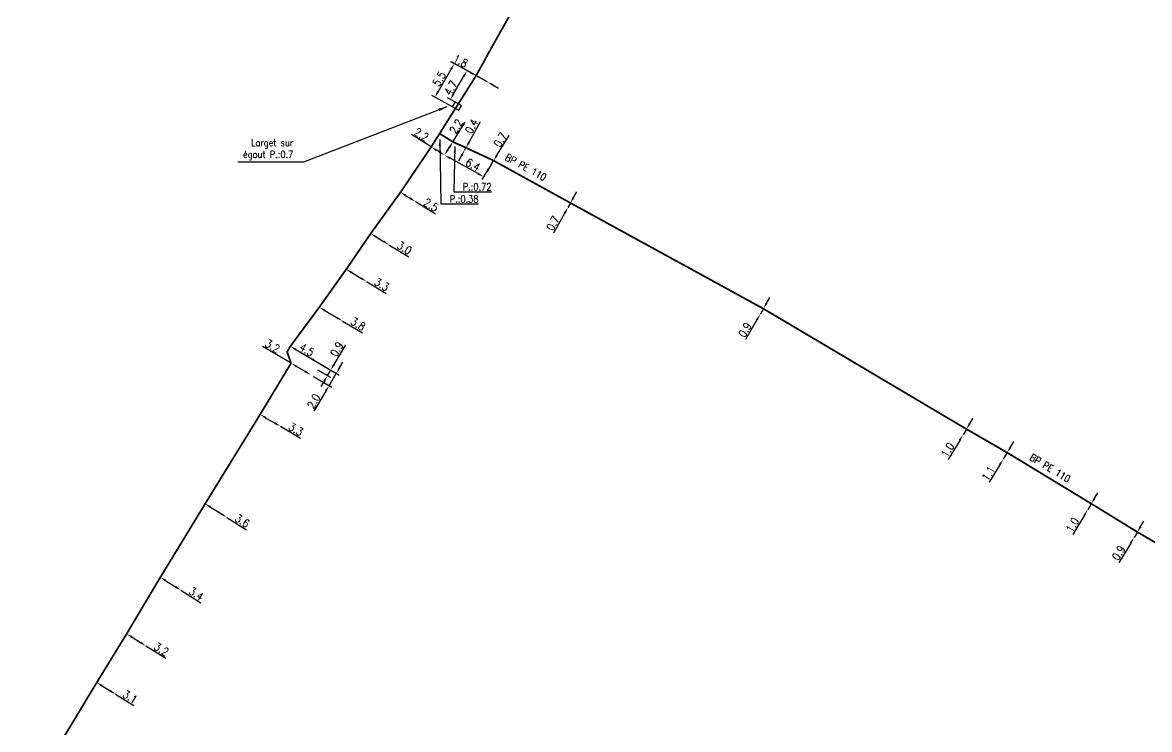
# Model space of a CAD drawing. Header units: millimetres. Extents: x 184998 to 186003, y 126995 to 128002.
# Drawn here: x 185208.5 to 185366.9, y 127292.2 to 127391.6 of the extents above; entities that cross this region are included whole.
import ezdxf

# ---------------------------------------------------------------- set-up
doc = ezdxf.new("R2010")
doc.units = ezdxf.units.MM
doc.header["$PDMODE"] = 34
doc.linetypes.add('L_25_PE', pattern=[2000, 1000, 1000])
doc.layers.get('DEFPOINTS').update_dxf_attribs({"linetype": 'CONTINUOUS'})
for name, color, linetype in [('L_150', 1, 'CONTINUOUS'), ('L_400', 7, 'CONTINUOUS'), ('L_420', 7, 'CONTINUOUS')]:
    doc.layers.add(name, color=color, linetype=linetype)
doc.styles.get("Standard").update_dxf_attribs({"font": 'romans.shx', "width": 0.85})
doc.dimstyles.get("Standard").update_dxf_attribs({"dimtxt": 1.5, "dimasz": 1.2, "dimexe": 0.625, "dimexo": 0.625, "dimgap": 0.25, "dimtad": 1, "dimdec": 1, "dimzin": 0, "dimdsep": 46, "dimtxsty": 'Standard', "dimcen": -0.5, "dimadec": 0, "dimazin": 0, "dimtfac": 1, "dimtdec": 1, "dimtmove": 0, "dimatfit": 3, "dimfxl": 0, "dimtolj": 1, "dimtzin": 0, "dimarcsym": 0})

# ---------------------------------------------------------------- blocks, each defined once
blk = doc.blocks.new('*D300')
at = {"layer": 'DEFPOINTS', "color": 0, "linetype": 'Continuous', "transparency": 16777216}
for p in [(185218.94, 127298.78), (185221.58, 127297.15), (185221.58, 127297.15)]:
    blk.add_point(p, dxfattribs=at)
at = {"layer": 'L_150', "color": 0, "linetype": 'Continuous', "lineweight": -2, "transparency": 16777216}
for p, q in [((185219.71, 127298.3), (185220.81, 127297.62)), ((185221.58, 127297.15), (185224.13, 127295.57))]:
    blk.add_line(p, q, dxfattribs=at)
at = {"layer": 'L_150', "color": 0, "linetype": 'Continuous', "transparency": 16777216}
for points in [[(185219.79, 127298.43), (185219.63, 127298.18), (185218.94, 127298.78)], [(185220.89, 127297.75), (185220.73, 127297.49), (185221.58, 127297.15)]]:
    blk.add_solid(points, dxfattribs=at)
at = {"layer": 'L_150', "color": 0, "linetype": 'Continuous', "transparency": 16777216, "insert": (185223.63, 127296.76), "char_height": 1.125, "attachment_point": 5, "rotation": 328.2679}
blk.add_mtext('\\A1;3.1', dxfattribs=at)
blk = doc.blocks.new('*D301')
at = {"layer": 'DEFPOINTS', "color": 0, "linetype": 'Continuous', "transparency": 16777216}
for p in [(185223.14, 127305.63), (185225.85, 127303.93), (185225.85, 127303.93)]:
    blk.add_point(p, dxfattribs=at)
at = {"layer": 'L_150', "color": 0, "linetype": 'Continuous', "lineweight": -2, "transparency": 16777216}
for p, q in [((185223.9, 127305.15), (185225.09, 127304.41)), ((185225.85, 127303.93), (185228.63, 127302.19))]:
    blk.add_line(p, q, dxfattribs=at)
at = {"layer": 'L_150', "color": 0, "linetype": 'Continuous', "transparency": 16777216}
for points in [[(185223.98, 127305.28), (185223.82, 127305.02), (185223.14, 127305.63)], [(185225.17, 127304.54), (185225.01, 127304.28), (185225.85, 127303.93)]]:
    blk.add_solid(points, dxfattribs=at)
at = {"layer": 'L_150', "color": 0, "linetype": 'Continuous', "transparency": 16777216, "insert": (185228.02, 127303.46), "char_height": 1.125, "attachment_point": 5, "rotation": 327.9788}
blk.add_mtext('\\A1;3.2', dxfattribs=at)
blk = doc.blocks.new('*D302')
at = {"layer": 'DEFPOINTS', "color": 0, "linetype": 'Continuous', "transparency": 16777216}
for p in [(185227.88, 127313.58), (185230.75, 127311.76), (185230.75, 127311.76)]:
    blk.add_point(p, dxfattribs=at)
at = {"layer": 'L_150', "color": 0, "linetype": 'Continuous', "lineweight": -2, "transparency": 16777216}
for p, q in [((185228.64, 127313.1), (185229.99, 127312.24)), ((185230.75, 127311.76), (185233.56, 127309.99))]:
    blk.add_line(p, q, dxfattribs=at)
at = {"layer": 'L_150', "color": 0, "linetype": 'Continuous', "transparency": 16777216}
for points in [[(185228.72, 127313.23), (185228.56, 127312.97), (185227.88, 127313.58)], [(185230.07, 127312.37), (185229.91, 127312.12), (185230.75, 127311.76)]]:
    blk.add_solid(points, dxfattribs=at)
at = {"layer": 'L_150', "color": 0, "linetype": 'Continuous', "transparency": 16777216, "insert": (185232.93, 127311.27), "char_height": 1.125, "attachment_point": 5, "rotation": 327.6831}
blk.add_mtext('\\A1;3.4', dxfattribs=at)
blk = doc.blocks.new('*D303')
at = {"layer": 'DEFPOINTS', "color": 0, "linetype": 'Continuous', "transparency": 16777216}
for p in [(185234.18, 127323.92), (185237.22, 127321.99), (185237.22, 127321.99)]:
    blk.add_point(p, dxfattribs=at)
at = {"layer": 'L_150', "color": 0, "linetype": 'Continuous', "lineweight": -2, "transparency": 16777216}
for p, q in [((185234.94, 127323.44), (185236.46, 127322.48)), ((185237.22, 127321.99), (185239.99, 127320.24))]:
    blk.add_line(p, q, dxfattribs=at)
at = {"layer": 'L_150', "color": 0, "linetype": 'Continuous', "transparency": 16777216}
for points in [[(185235.02, 127323.56), (185234.86, 127323.31), (185234.18, 127323.92)], [(185236.54, 127322.6), (185236.38, 127322.35), (185237.22, 127321.99)]]:
    blk.add_solid(points, dxfattribs=at)
at = {"layer": 'L_150', "color": 0, "linetype": 'Continuous', "transparency": 16777216, "insert": (185239.39, 127321.51), "char_height": 1.125, "attachment_point": 5, "rotation": 327.6861}
blk.add_mtext('\\A1;3.6', dxfattribs=at)
blk = doc.blocks.new('*D304')
at = {"layer": 'DEFPOINTS', "color": 0, "linetype": 'Continuous', "transparency": 16777216}
for p in [(185241.9, 127336.47), (185244.74, 127334.8), (185244.74, 127334.8)]:
    blk.add_point(p, dxfattribs=at)
at = {"layer": 'L_150', "color": 0, "linetype": 'Continuous', "lineweight": -2, "transparency": 16777216}
for p, q in [((185242.67, 127336.01), (185243.97, 127335.25)), ((185244.74, 127334.8), (185247.57, 127333.14))]:
    blk.add_line(p, q, dxfattribs=at)
at = {"layer": 'L_150', "color": 0, "linetype": 'Continuous', "transparency": 16777216}
for points in [[(185242.75, 127336.14), (185242.6, 127335.88), (185241.9, 127336.47)], [(185244.04, 127335.38), (185243.89, 127335.12), (185244.74, 127334.8)]]:
    blk.add_solid(points, dxfattribs=at)
at = {"layer": 'L_150', "color": 0, "linetype": 'Continuous', "transparency": 16777216, "insert": (185246.93, 127334.38), "char_height": 1.125, "attachment_point": 5, "rotation": 329.5728}
blk.add_mtext('\\A1;3.3', dxfattribs=at)
blk = doc.blocks.new('*D305')
at = {"layer": 'DEFPOINTS', "color": 0, "linetype": 'Continuous', "transparency": 16777216}
for p in [(185246.25, 127343.67), (185249.01, 127342.04), (185249.01, 127342.04)]:
    blk.add_point(p, dxfattribs=at)
at = {"layer": 'L_150', "color": 0, "linetype": 'Continuous', "lineweight": -2, "transparency": 16777216}
for p, q in [((185246.25, 127343.67), (185242.23, 127346.03)), ((185248.23, 127342.5), (185247.03, 127343.21))]:
    blk.add_line(p, q, dxfattribs=at)
at = {"layer": 'L_150', "color": 0, "linetype": 'Continuous', "transparency": 16777216}
for points in [[(185247.1, 127343.34), (185246.95, 127343.08), (185246.25, 127343.67)], [(185248.31, 127342.63), (185248.16, 127342.37), (185249.01, 127342.04)]]:
    blk.add_solid(points, dxfattribs=at)
at = {"layer": 'L_150', "color": 0, "linetype": 'Continuous', "transparency": 16777216, "insert": (185243.64, 127346.08), "char_height": 1.125, "attachment_point": 5, "rotation": 329.5167}
blk.add_mtext('\\A1;3.2', dxfattribs=at)
blk = doc.blocks.new('*D306')
at = {"layer": 'DEFPOINTS', "color": 0, "linetype": 'Continuous', "transparency": 16777216}
for p in [(185250.02, 127343.77), (185249.01, 127342.04), (185252.6, 127342.25)]:
    blk.add_point(p, dxfattribs=at)
at = {"layer": 'L_150', "color": 0, "linetype": 'Continuous', "lineweight": -2, "transparency": 16777216}
for p, q in [((185253.06, 127343.03), (185253.51, 127343.8)), ((185250.43, 127343.53), (185253, 127342.01)), ((185252.6, 127342.25), (185251.58, 127340.53)), ((185249.41, 127341.81), (185251.99, 127340.29)), ((185251.13, 127339.75), (185249.46, 127336.93))]:
    blk.add_line(p, q, dxfattribs=at)
at = {"layer": 'L_150', "color": 0, "linetype": 'Continuous', "transparency": 16777216}
for points in [[(185252.93, 127343.1), (185253.18, 127342.95), (185252.6, 127342.25)], [(185251, 127339.83), (185251.26, 127339.68), (185251.58, 127340.53)]]:
    blk.add_solid(points, dxfattribs=at)
at = {"layer": 'L_150', "color": 0, "linetype": 'Continuous', "transparency": 16777216, "insert": (185249.42, 127338.33), "char_height": 1.125, "attachment_point": 5, "rotation": 59.5158}
blk.add_mtext('\\A1;2.0', dxfattribs=at)
blk = doc.blocks.new('*D307')
at = {"layer": 'DEFPOINTS', "color": 0, "linetype": 'Continuous', "transparency": 16777216}
for p in [(185246.15, 127346.05), (185249.57, 127342.99), (185251.82, 127342.71)]:
    blk.add_point(p, dxfattribs=at)
at = {"layer": 'L_150', "color": 0, "linetype": 'Continuous', "lineweight": -2, "transparency": 16777216}
for p, q in [((185246.55, 127345.81), (185252.23, 127342.47)), ((185252.28, 127343.49), (185253.92, 127346.27)), ((185249.97, 127342.75), (185251.77, 127341.7)), ((185251.36, 127341.93), (185251.82, 127342.71)), ((185250.91, 127341.16), (185250.45, 127340.38))]:
    blk.add_line(p, q, dxfattribs=at)
at = {"layer": 'L_150', "color": 0, "linetype": 'Continuous', "transparency": 16777216}
for points in [[(185252.15, 127343.56), (185252.41, 127343.41), (185251.82, 127342.71)], [(185250.78, 127341.23), (185251.04, 127341.08), (185251.36, 127341.93)]]:
    blk.add_solid(points, dxfattribs=at)
at = {"layer": 'L_150', "color": 0, "linetype": 'Continuous', "transparency": 16777216, "insert": (185252.68, 127345.65), "char_height": 1.125, "attachment_point": 5, "rotation": 59.5158}
blk.add_mtext('\\A1;0.9', dxfattribs=at)
blk = doc.blocks.new('*D308')
at = {"layer": 'DEFPOINTS', "color": 0, "linetype": 'Continuous', "transparency": 16777216}
for p in [(185246.15, 127346.05), (185250.02, 127343.77), (185250.02, 127343.77)]:
    blk.add_point(p, dxfattribs=at)
at = {"layer": 'L_150', "color": 0, "linetype": 'Continuous', "lineweight": -2, "transparency": 16777216}
blk.add_line((185246.92, 127345.59), (185249.25, 127344.22), dxfattribs=at)
at = {"layer": 'L_150', "color": 0, "linetype": 'Continuous', "transparency": 16777216}
for points in [[(185247, 127345.72), (185246.85, 127345.46), (185246.15, 127346.05)], [(185249.33, 127344.35), (185249.17, 127344.09), (185250.02, 127343.77)]]:
    blk.add_solid(points, dxfattribs=at)
at = {"layer": 'L_150', "color": 0, "linetype": 'Continuous', "transparency": 16777216, "insert": (185248.46, 127345.56), "char_height": 1.125, "attachment_point": 5, "rotation": 329.5158}
blk.add_mtext('\\A1;4.5', dxfattribs=at)
blk = doc.blocks.new('*D309')
at = {"layer": 'DEFPOINTS', "color": 0, "linetype": 'Continuous', "transparency": 16777216}
for p in [(185250.21, 127351.54), (185253.48, 127349.6), (185253.48, 127349.6)]:
    blk.add_point(p, dxfattribs=at)
at = {"layer": 'L_150', "color": 0, "linetype": 'Continuous', "lineweight": -2, "transparency": 16777216}
for p, q in [((185250.98, 127351.08), (185252.71, 127350.06)), ((185253.48, 127349.6), (185256.3, 127347.93))]:
    blk.add_line(p, q, dxfattribs=at)
at = {"layer": 'L_150', "color": 0, "linetype": 'Continuous', "transparency": 16777216}
for points in [[(185251.06, 127351.21), (185250.91, 127350.95), (185250.21, 127351.54)], [(185252.78, 127350.19), (185252.63, 127349.93), (185253.48, 127349.6)]]:
    blk.add_solid(points, dxfattribs=at)
at = {"layer": 'L_150', "color": 0, "linetype": 'Continuous', "transparency": 16777216, "insert": (185255.66, 127349.18), "char_height": 1.125, "attachment_point": 5, "rotation": 329.3674}
blk.add_mtext('\\A1;3.8', dxfattribs=at)
blk = doc.blocks.new('*D310')
at = {"layer": 'DEFPOINTS', "color": 0, "linetype": 'Continuous', "transparency": 16777216}
for p in [(185254, 127356.87), (185256.83, 127355.17), (185256.83, 127355.17)]:
    blk.add_point(p, dxfattribs=at)
at = {"layer": 'L_150', "color": 0, "linetype": 'Continuous', "lineweight": -2, "transparency": 16777216}
for p, q in [((185254.77, 127356.4), (185256.05, 127355.63)), ((185256.83, 127355.17), (185259.63, 127353.48))]:
    blk.add_line(p, q, dxfattribs=at)
at = {"layer": 'L_150', "color": 0, "linetype": 'Continuous', "transparency": 16777216}
for points in [[(185254.85, 127356.53), (185254.69, 127356.27), (185254, 127356.87)], [(185256.13, 127355.76), (185255.98, 127355.5), (185256.83, 127355.17)]]:
    blk.add_solid(points, dxfattribs=at)
at = {"layer": 'L_150', "color": 0, "linetype": 'Continuous', "transparency": 16777216, "insert": (185259, 127354.73), "char_height": 1.125, "attachment_point": 5, "rotation": 328.9822}
blk.add_mtext('\\A1;3.3', dxfattribs=at)
blk = doc.blocks.new('*D311')
at = {"layer": 'DEFPOINTS', "color": 0, "linetype": 'Continuous', "transparency": 16777216}
for p in [(185257.44, 127361.9), (185259.99, 127360.33), (185259.99, 127360.33)]:
    blk.add_point(p, dxfattribs=at)
at = {"layer": 'L_150', "color": 0, "linetype": 'Continuous', "lineweight": -2, "transparency": 16777216}
for p, q in [((185258.21, 127361.43), (185259.23, 127360.8)), ((185259.99, 127360.33), (185262.79, 127358.61))]:
    blk.add_line(p, q, dxfattribs=at)
at = {"layer": 'L_150', "color": 0, "linetype": 'Continuous', "transparency": 16777216}
for points in [[(185258.28, 127361.55), (185258.13, 127361.3), (185257.44, 127361.9)], [(185259.31, 127360.93), (185259.15, 127360.67), (185259.99, 127360.33)]]:
    blk.add_solid(points, dxfattribs=at)
at = {"layer": 'L_150', "color": 0, "linetype": 'Continuous', "transparency": 16777216, "insert": (185262.17, 127359.87), "char_height": 1.125, "attachment_point": 5, "rotation": 328.4477}
blk.add_mtext('\\A1;3.0', dxfattribs=at)
blk = doc.blocks.new('*D312')
at = {"layer": 'DEFPOINTS', "color": 0, "linetype": 'Continuous', "transparency": 16777216}
for p in [(185261.62, 127367.69), (185263.74, 127366.38), (185263.74, 127366.38)]:
    blk.add_point(p, dxfattribs=at)
at = {"layer": 'L_150', "color": 0, "linetype": 'Continuous', "lineweight": -2, "transparency": 16777216}
for p, q in [((185262.39, 127367.22), (185262.98, 127366.85)), ((185263.74, 127366.38), (185266.53, 127364.65))]:
    blk.add_line(p, q, dxfattribs=at)
at = {"layer": 'L_150', "color": 0, "linetype": 'Continuous', "transparency": 16777216}
for points in [[(185262.46, 127367.35), (185262.31, 127367.09), (185261.62, 127367.69)], [(185263.06, 127366.98), (185262.9, 127366.72), (185263.74, 127366.38)]]:
    blk.add_solid(points, dxfattribs=at)
at = {"layer": 'L_150', "color": 0, "linetype": 'Continuous', "transparency": 16777216, "insert": (185265.92, 127365.91), "char_height": 1.125, "attachment_point": 5, "rotation": 328.1981}
blk.add_mtext('\\A1;2.5', dxfattribs=at)
blk = doc.blocks.new('*D313')
at = {"layer": 'DEFPOINTS', "color": 0, "linetype": 'Continuous', "transparency": 16777216}
for p in [(185265.94, 127374.08), (185267.81, 127372.92), (185267.81, 127372.92)]:
    blk.add_point(p, dxfattribs=at)
at = {"layer": 'L_150', "color": 0, "linetype": 'Continuous', "lineweight": -2, "transparency": 16777216}
for p, q in [((185265.94, 127374.08), (185263.16, 127375.81)), ((185267.05, 127373.39), (185266.71, 127373.6))]:
    blk.add_line(p, q, dxfattribs=at)
at = {"layer": 'L_150', "color": 0, "linetype": 'Continuous', "transparency": 16777216}
for points in [[(185266.79, 127373.73), (185266.63, 127373.48), (185265.94, 127374.08)], [(185267.13, 127373.52), (185266.97, 127373.27), (185267.81, 127372.92)]]:
    blk.add_solid(points, dxfattribs=at)
at = {"layer": 'L_150', "color": 0, "linetype": 'Continuous', "transparency": 16777216, "insert": (185264.57, 127375.82), "char_height": 1.125, "attachment_point": 5, "rotation": 328.1255}
blk.add_mtext('\\A1;2.2', dxfattribs=at)
blk = doc.blocks.new('*D314')
at = {"layer": 'DEFPOINTS', "color": 0, "linetype": 'Continuous', "transparency": 16777216}
for p in [(185268.97, 127374.79), (185267.81, 127372.92), (185267.81, 127372.92)]:
    blk.add_point(p, dxfattribs=at)
at = {"layer": 'L_150', "color": 0, "linetype": 'Continuous', "lineweight": -2, "transparency": 16777216}
for p, q in [((185268.97, 127374.79), (185270.71, 127377.57)), ((185268.29, 127373.68), (185268.5, 127374.02))]:
    blk.add_line(p, q, dxfattribs=at)
at = {"layer": 'L_150', "color": 0, "linetype": 'Continuous', "transparency": 16777216}
for points in [[(185268.16, 127373.76), (185268.42, 127373.6), (185267.81, 127372.92)], [(185268.37, 127374.1), (185268.63, 127373.94), (185268.97, 127374.79)]]:
    blk.add_solid(points, dxfattribs=at)
at = {"layer": 'L_150', "color": 0, "linetype": 'Continuous', "transparency": 16777216, "insert": (185269.44, 127376.96), "char_height": 1.125, "attachment_point": 5, "rotation": 58.1255}
blk.add_mtext('\\A1;2.2', dxfattribs=at)
blk = doc.blocks.new('*D315')
at = {"layer": 'DEFPOINTS', "color": 0, "linetype": 'Continuous', "transparency": 16777216}
for p in [(185272.25, 127384.09), (185273.83, 127383.21), (185273.83, 127383.21)]:
    blk.add_point(p, dxfattribs=at)
at = {"layer": 'L_150', "color": 0, "linetype": 'Continuous', "lineweight": -2, "transparency": 16777216}
for p, q in [((185271.46, 127384.52), (185268.72, 127386.05)), ((185273.83, 127383.21), (185272.25, 127384.09)), ((185274.61, 127382.78), (185275.4, 127382.34))]:
    blk.add_line(p, q, dxfattribs=at)
at = {"layer": 'L_150', "color": 0, "linetype": 'Continuous', "transparency": 16777216}
for points in [[(185271.54, 127384.65), (185271.39, 127384.39), (185272.25, 127384.09)], [(185274.69, 127382.91), (185274.54, 127382.65), (185273.83, 127383.21)]]:
    blk.add_solid(points, dxfattribs=at)
at = {"layer": 'L_150', "color": 0, "linetype": 'Continuous', "transparency": 16777216, "insert": (185270.06, 127386.16), "char_height": 1.125, "attachment_point": 5, "rotation": 330.9824}
blk.add_mtext('\\A1;1.8', dxfattribs=at)
blk = doc.blocks.new('*D319')
at = {"layer": 'DEFPOINTS', "color": 0, "linetype": 'Continuous', "transparency": 16777216}
for p in [(185270.97, 127384.8), (185273.83, 127383.21), (185269.76, 127380.13)]:
    blk.add_point(p, dxfattribs=at)
at = {"layer": 'L_150', "color": 0, "linetype": 'Continuous', "lineweight": -2, "transparency": 16777216}
for p, q in [((185273.42, 127383.44), (185270.56, 127385.03)), ((185269.08, 127381.54), (185270.52, 127384.02)), ((185269.35, 127380.36), (185268.22, 127380.99))]:
    blk.add_line(p, q, dxfattribs=at)
at = {"layer": 'L_150', "color": 0, "linetype": 'Continuous', "transparency": 16777216}
for points in [[(185270.39, 127384.09), (185270.65, 127383.94), (185270.97, 127384.8)], [(185268.95, 127381.61), (185269.21, 127381.46), (185268.63, 127380.76)]]:
    blk.add_solid(points, dxfattribs=at)
at = {"layer": 'L_150', "color": 0, "linetype": 'Continuous', "transparency": 16777216, "insert": (185268.7, 127382.37), "char_height": 1.125, "attachment_point": 5, "rotation": 59.9705}
blk.add_mtext('\\A1;4.7', dxfattribs=at)
blk = doc.blocks.new('*D320')
at = {"layer": 'DEFPOINTS', "color": 0, "linetype": 'Continuous', "transparency": 16777216}
for p in [(185269.18, 127385.79), (185273.83, 127383.21), (185269.34, 127379.46)]:
    blk.add_point(p, dxfattribs=at)
at = {"layer": 'L_150', "color": 0, "linetype": 'Continuous', "lineweight": -2, "transparency": 16777216}
for p, q in [((185266.9, 127381.84), (185268.73, 127385.01)), ((185273.42, 127383.44), (185268.77, 127386.02)), ((185268.93, 127379.69), (185266.04, 127381.29))]:
    blk.add_line(p, q, dxfattribs=at)
at = {"layer": 'L_150', "color": 0, "linetype": 'Continuous', "transparency": 16777216}
for points in [[(185268.6, 127385.09), (185268.86, 127384.94), (185269.18, 127385.79)], [(185266.77, 127381.92), (185267.03, 127381.77), (185266.45, 127381.06)]]:
    blk.add_solid(points, dxfattribs=at)
at = {"layer": 'L_150', "color": 0, "linetype": 'Continuous', "transparency": 16777216, "insert": (185267.07, 127383.64), "char_height": 1.125, "attachment_point": 5, "rotation": 59.9705}
blk.add_mtext('\\A1;5.5', dxfattribs=at)
blk = doc.blocks.new('*D341')
at = {"layer": 'DEFPOINTS', "color": 0, "linetype": 'Continuous', "transparency": 16777216}
for p in [(185270.64, 127373.64), (185270.64, 127373.64), (185270.82, 127373.96)]:
    blk.add_point(p, dxfattribs=at)
at = {"layer": 'L_150', "color": 0, "linetype": 'Continuous', "lineweight": -2, "transparency": 16777216}
for p, q in [((185271.26, 127374.75), (185272.87, 127377.65)), ((185270.64, 127373.64), (185270.82, 127373.96)), ((185270.21, 127372.86), (185269.77, 127372.07))]:
    blk.add_line(p, q, dxfattribs=at)
at = {"layer": 'L_150', "color": 0, "linetype": 'Continuous', "transparency": 16777216}
for points in [[(185270.08, 127372.93), (185270.34, 127372.78), (185270.64, 127373.64)], [(185271.12, 127374.82), (185271.39, 127374.67), (185270.82, 127373.96)]]:
    blk.add_solid(points, dxfattribs=at)
at = {"layer": 'L_150', "color": 0, "linetype": 'Continuous', "transparency": 16777216, "insert": (185271.62, 127376.96), "char_height": 1.125, "attachment_point": 5, "rotation": 60.9892}
blk.add_mtext('\\A1;0.4', dxfattribs=at)
blk = doc.blocks.new('*D342')
at = {"layer": 'DEFPOINTS', "color": 0, "linetype": 'Continuous', "transparency": 16777216}
for p in [(185267.81, 127372.92), (185267.81, 127372.92), (185274.7, 127372.15)]:
    blk.add_point(p, dxfattribs=at)
at = {"layer": 'L_150', "color": 0, "linetype": 'Continuous', "lineweight": -2, "transparency": 16777216}
for p, q in [((185272.51, 127370.32), (185268.6, 127372.48)), ((185274.46, 127371.75), (185273.05, 127369.48))]:
    blk.add_line(p, q, dxfattribs=at)
at = {"layer": 'L_150', "color": 0, "linetype": 'Continuous', "transparency": 16777216}
for points in [[(185268.67, 127372.61), (185268.53, 127372.35), (185267.81, 127372.92)], [(185272.58, 127370.45), (185272.43, 127370.18), (185273.29, 127369.88)]]:
    blk.add_solid(points, dxfattribs=at)
at = {"layer": 'L_150', "color": 0, "linetype": 'Continuous', "transparency": 16777216, "insert": (185271.8, 127371.56), "char_height": 1.125, "attachment_point": 5, "rotation": 330.9892}
blk.add_mtext('\\A1;6.4', dxfattribs=at)
blk = doc.blocks.new('*D343')
at = {"layer": 'DEFPOINTS', "color": 0, "linetype": 'Continuous', "transparency": 16777216}
for p in [(185274.7, 127372.15), (185274.36, 127371.59), (185274.36, 127371.59)]:
    blk.add_point(p, dxfattribs=at)
at = {"layer": 'L_150', "color": 0, "linetype": 'Continuous', "lineweight": -2, "transparency": 16777216}
for p, q in [((185275.18, 127372.91), (185276.91, 127375.7)), ((185274.36, 127371.59), (185274.7, 127372.15)), ((185273.88, 127370.82), (185273.4, 127370.06))]:
    blk.add_line(p, q, dxfattribs=at)
at = {"layer": 'L_150', "color": 0, "linetype": 'Continuous', "transparency": 16777216}
for points in [[(185275.05, 127372.99), (185275.31, 127372.83), (185274.7, 127372.15)], [(185273.75, 127370.9), (185274.01, 127370.74), (185274.36, 127371.59)]]:
    blk.add_solid(points, dxfattribs=at)
at = {"layer": 'L_150', "color": 0, "linetype": 'Continuous', "transparency": 16777216, "insert": (185275.65, 127375.08), "char_height": 1.125, "attachment_point": 5, "rotation": 58.1255}
blk.add_mtext('\\A1;0.7', dxfattribs=at)
blk = doc.blocks.new('*D985')
at = {"layer": 'DEFPOINTS', "color": 0, "linetype": 'Continuous', "transparency": 16777216}
for p in [(185365.17, 127319.94), (185364.7, 127319.16), (185364.7, 127319.16)]:
    blk.add_point(p, dxfattribs=at)
at = {"layer": 'L_150', "color": 0, "linetype": 'Continuous', "lineweight": -2, "transparency": 16777216}
for p, q in [((185365.63, 127320.71), (185366.09, 127321.48)), ((185365.17, 127319.94), (185364.7, 127319.16)), ((185364.24, 127318.39), (185362.58, 127315.62))]:
    blk.add_line(p, q, dxfattribs=at)
at = {"layer": 'L_150', "color": 0, "linetype": 'Continuous', "transparency": 16777216}
for points in [[(185365.5, 127320.79), (185365.76, 127320.63), (185365.17, 127319.94)], [(185364.11, 127318.47), (185364.37, 127318.31), (185364.7, 127319.16)]]:
    blk.add_solid(points, dxfattribs=at)
at = {"layer": 'L_150', "color": 0, "linetype": 'Continuous', "transparency": 16777216, "insert": (185362.54, 127317), "char_height": 1.125, "attachment_point": 5, "rotation": 59.108}
blk.add_mtext('\\A1;0.9', dxfattribs=at)
blk = doc.blocks.new('*D986')
at = {"layer": 'DEFPOINTS', "color": 0, "linetype": 'Continuous', "transparency": 16777216}
for p in [(185358.19, 127323.06), (185358.19, 127323.06), (185358.7, 127323.92)]:
    blk.add_point(p, dxfattribs=at)
at = {"layer": 'L_150', "color": 0, "linetype": 'Continuous', "lineweight": -2, "transparency": 16777216}
for p, q in [((185359.17, 127324.69), (185359.63, 127325.46)), ((185358.7, 127323.92), (185358.19, 127323.06)), ((185357.73, 127322.29), (185356.11, 127319.6))]:
    blk.add_line(p, q, dxfattribs=at)
at = {"layer": 'L_150', "color": 0, "linetype": 'Continuous', "transparency": 16777216}
for points in [[(185359.04, 127324.77), (185359.29, 127324.61), (185358.7, 127323.92)], [(185357.6, 127322.37), (185357.85, 127322.21), (185358.19, 127323.06)]]:
    blk.add_solid(points, dxfattribs=at)
at = {"layer": 'L_150', "color": 0, "linetype": 'Continuous', "transparency": 16777216, "insert": (185356.04, 127320.94), "char_height": 1.125, "attachment_point": 5, "rotation": 59.0412}
blk.add_mtext('\\A1;1.0', dxfattribs=at)
blk = doc.blocks.new('*D987')
at = {"layer": 'DEFPOINTS', "color": 0, "linetype": 'Continuous', "transparency": 16777216}
for p in [(185346.88, 127331.1), (185346.3, 127330.16), (185346.3, 127330.16)]:
    blk.add_point(p, dxfattribs=at)
at = {"layer": 'L_150', "color": 0, "linetype": 'Continuous', "lineweight": -2, "transparency": 16777216}
for p, q in [((185347.35, 127331.87), (185347.81, 127332.64)), ((185346.88, 127331.1), (185346.3, 127330.16)), ((185345.84, 127329.39), (185344.34, 127326.94))]:
    blk.add_line(p, q, dxfattribs=at)
at = {"layer": 'L_150', "color": 0, "linetype": 'Continuous', "transparency": 16777216}
for points in [[(185347.22, 127331.94), (185347.47, 127331.79), (185346.88, 127331.1)], [(185345.71, 127329.47), (185345.96, 127329.31), (185346.3, 127330.16)]]:
    blk.add_solid(points, dxfattribs=at)
at = {"layer": 'L_150', "color": 0, "linetype": 'Continuous', "transparency": 16777216, "insert": (185344.22, 127328.17), "char_height": 1.125, "attachment_point": 5, "rotation": 58.6324}
blk.add_mtext('\\A1;1.1', dxfattribs=at)
blk = doc.blocks.new('*D988')
at = {"layer": 'DEFPOINTS', "color": 0, "linetype": 'Continuous', "transparency": 16777216}
for p in [(185341.15, 127334.41), (185340.67, 127333.6), (185340.67, 127333.6)]:
    blk.add_point(p, dxfattribs=at)
at = {"layer": 'L_150', "color": 0, "linetype": 'Continuous', "lineweight": -2, "transparency": 16777216}
for p, q in [((185341.62, 127335.18), (185342.08, 127335.96)), ((185341.15, 127334.41), (185340.67, 127333.6)), ((185340.21, 127332.82), (185338.59, 127330.13))]:
    blk.add_line(p, q, dxfattribs=at)
at = {"layer": 'L_150', "color": 0, "linetype": 'Continuous', "transparency": 16777216}
for points in [[(185341.49, 127335.26), (185341.75, 127335.11), (185341.15, 127334.41)], [(185340.08, 127332.9), (185340.33, 127332.75), (185340.67, 127333.6)]]:
    blk.add_solid(points, dxfattribs=at)
at = {"layer": 'L_150', "color": 0, "linetype": 'Continuous', "transparency": 16777216, "insert": (185338.52, 127331.47), "char_height": 1.125, "attachment_point": 5, "rotation": 59.1257}
blk.add_mtext('\\A1;1.0', dxfattribs=at)
blk = doc.blocks.new('*D989')
at = {"layer": 'DEFPOINTS', "color": 0, "linetype": 'Continuous', "transparency": 16777216}
for p in [(185312.17, 127350.55), (185312.17, 127350.55), (185312.62, 127351.33)]:
    blk.add_point(p, dxfattribs=at)
at = {"layer": 'L_150', "color": 0, "linetype": 'Continuous', "lineweight": -2, "transparency": 16777216}
for p, q in [((185313.07, 127352.11), (185313.52, 127352.89)), ((185312.62, 127351.33), (185312.17, 127350.55)), ((185311.71, 127349.78), (185310.09, 127346.98))]:
    blk.add_line(p, q, dxfattribs=at)
at = {"layer": 'L_150', "color": 0, "linetype": 'Continuous', "transparency": 16777216}
for points in [[(185312.94, 127352.19), (185313.2, 127352.04), (185312.62, 127351.33)], [(185311.58, 127349.85), (185311.84, 127349.7), (185312.17, 127350.55)]]:
    blk.add_solid(points, dxfattribs=at)
at = {"layer": 'L_150', "color": 0, "linetype": 'Continuous', "transparency": 16777216, "insert": (185310.03, 127348.36), "char_height": 1.125, "attachment_point": 5, "rotation": 59.8912}
blk.add_mtext('\\A1;0.9', dxfattribs=at)
blk = doc.blocks.new('*D990')
at = {"layer": 'DEFPOINTS', "color": 0, "linetype": 'Continuous', "transparency": 16777216}
for p in [(185285.51, 127366.19), (185285.16, 127365.58), (185285.16, 127365.58)]:
    blk.add_point(p, dxfattribs=at)
at = {"layer": 'L_150', "color": 0, "linetype": 'Continuous', "lineweight": -2, "transparency": 16777216}
for p, q in [((185285.94, 127366.98), (185286.38, 127367.76)), ((185285.51, 127366.19), (185285.16, 127365.58)), ((185284.73, 127364.79), (185283.13, 127361.93))]:
    blk.add_line(p, q, dxfattribs=at)
at = {"layer": 'L_150', "color": 0, "linetype": 'Continuous', "transparency": 16777216}
for points in [[(185285.81, 127367.05), (185286.07, 127366.9), (185285.51, 127366.19)], [(185284.59, 127364.87), (185284.86, 127364.72), (185285.16, 127365.58)]]:
    blk.add_solid(points, dxfattribs=at)
at = {"layer": 'L_150', "color": 0, "linetype": 'Continuous', "transparency": 16777216, "insert": (185283.05, 127363.33), "char_height": 1.125, "attachment_point": 5, "rotation": 60.8408}
blk.add_mtext('\\A1;0.7', dxfattribs=at)

msp = doc.modelspace()

# ---------------------------------------------------------------- linework, layer by layer
at = {"layer": 'L_150', "linetype": 'L_25_PE', "const_width": 0.25}
for points in [[(185208.64, 127281.77), (185215.71, 127293.42), (185218.94, 127298.78), (185223.14, 127305.63), (185227.88, 127313.58), (185234.18, 127323.92), (185241.9, 127336.47), (185241.9, 127336.47), (185246.25, 127343.67), (185245.69, 127345.27), (185246.15, 127346.05), (185250.21, 127351.54), (185250.21, 127351.54), (185254, 127356.87), (185257.44, 127361.9), (185261.62, 127367.69), (185265.94, 127374.08), (185272.25, 127384.09), (185274.96, 127389), (185278.64, 127395.49)], [(185267.12, 127375.95), (185268.97, 127374.79), (185270.82, 127373.96), (185274.7, 127372.15), (185285.51, 127366.19), (185312.62, 127351.33), (185341.15, 127334.41), (185346.88, 127331.1), (185358.7, 127323.92), (185365.17, 127319.94), (185372.63, 127315.56)]]:
    msp.add_lwpolyline(points, dxfattribs=at)
at = {"layer": 'L_420', "color": 7, "linetype": 'CONTINUOUS'}
for p, q in [((185268.91, 127379.73), (185269.34, 127380.4)), ((185269.34, 127380.4), (185269.76, 127380.13)), ((185270.18, 127379.87), (185269.76, 127380.13)), ((185268.91, 127379.73), (185269.34, 127379.46)), ((185269.76, 127379.19), (185269.34, 127379.46)), ((185269.76, 127379.19), (185270.18, 127379.87))]:
    msp.add_line(p, q, dxfattribs=at)

# ---------------------------------------------------------------- texts
at = {"layer": 'L_150', "linetype": 'L_25_PE', "width": 0.85}
for rotation, p in [(331.1284, (185276.22, 127372.3)), (328.7387, (185349.94, 127330.15))]:
    msp.add_text('BP PE 110', height=1, rotation=rotation, dxfattribs=at).set_placement(p)
at = {"layer": 'L_150', "linetype": 'Continuous', "char_height": 1, "attachment_point": 6}
for s, insert in [('P.:0.72', (185274.41, 127368.47)), ('P.:0.38', (185272.59, 127366.75))]:
    msp.add_mtext(s, dxfattribs=dict(at, insert=insert))
at = {"layer": 'L_400', "linetype": 'Continuous', "insert": (185246.56, 127373.69), "char_height": 1, "attachment_point": 6}
msp.add_mtext('Larget sur\\Pégout P.:0.7', dxfattribs=at)

# ---------------------------------------------------------------- dimensions: what is measured, and where the dimension line sits
at = {"layer": 'L_150', "linetype": 'Continuous'}
for base, p1, p2, angle, picture, middle in [((185273.83, 127383.21), (185272.25, 127384.09), (185273.83, 127383.21), 150.9824, '*D315', (185269.7, 127385.5)), ((185269.18, 127385.79), (185269.34, 127379.46), (185273.83, 127383.21), 239.9705, '*D320', (185267.72, 127383.26)), ((185270.97, 127384.8), (185269.76, 127380.13), (185273.83, 127383.21), 239.9705, '*D319', (185269.34, 127381.99)), ((185267.81, 127372.92), (185265.94, 127374.08), (185267.81, 127372.92), 148.1255, '*D313', (185264.17, 127375.18)), ((185267.81, 127372.92), (185268.97, 127374.79), (185267.81, 127372.92), 58.1255, '*D314', (185270.08, 127376.56)), ((185270.64, 127373.64), (185270.82, 127373.96), (185270.64, 127373.64), 60.9892, '*D341', (185272.28, 127376.59)), ((185274.36, 127371.59), (185274.7, 127372.15), (185274.36, 127371.59), 58.1255, '*D343', (185276.28, 127374.69)), ((185263.74, 127366.38), (185261.62, 127367.69), (185263.74, 127366.38), 148.1981, '*D312', (185265.52, 127365.27)), ((185285.16, 127365.58), (185285.51, 127366.19), (185285.16, 127365.58), 60.8408, '*D990', (185283.71, 127362.97)), ((185259.99, 127360.33), (185257.44, 127361.9), (185259.99, 127360.33), 148.4477, '*D311', (185261.78, 127359.23)), ((185256.83, 127355.17), (185254, 127356.87), (185256.83, 127355.17), 148.9822, '*D310', (185258.62, 127354.09)), ((185253.48, 127349.6), (185250.21, 127351.54), (185253.48, 127349.6), 149.3674, '*D309', (185255.28, 127348.54)), ((185312.17, 127350.55), (185312.62, 127351.33), (185312.17, 127350.55), 59.8912, '*D989', (185310.68, 127347.99)), ((185249.01, 127342.04), (185246.25, 127343.67), (185249.01, 127342.04), 149.5167, '*D305', (185243.26, 127345.43)), ((185251.82, 127342.71), (185249.57, 127342.99), (185246.15, 127346.05), 239.5158, '*D307', (185253.33, 127345.27)), ((185250.02, 127343.77), (185246.15, 127346.05), (185250.02, 127343.77), 149.5158, '*D308', (185248.08, 127344.91)), ((185252.6, 127342.25), (185249.01, 127342.04), (185250.02, 127343.77), 239.5158, '*D306', (185250.07, 127337.95)), ((185244.74, 127334.8), (185241.9, 127336.47), (185244.74, 127334.8), 149.5728, '*D304', (185246.55, 127333.74)), ((185340.667, 127333.596), (185341.1545, 127334.4114), (185340.667, 127333.596), 59.1257, '*D988', (185339.1681, 127331.0889)), ((185346.3, 127330.16), (185346.88, 127331.1), (185346.3, 127330.16), 58.6324, '*D987', (185344.86, 127327.78)), ((185358.19, 127323.06), (185358.7, 127323.92), (185358.19, 127323.06), 59.0412, '*D986', (185356.69, 127320.56)), ((185237.22, 127321.99), (185234.18, 127323.92), (185237.22, 127321.99), 147.6861, '*D303', (185238.99, 127320.88)), ((185364.7, 127319.16), (185365.17, 127319.94), (185364.7, 127319.16), 59.108, '*D985', (185363.18, 127316.62)), ((185230.75, 127311.76), (185227.88, 127313.58), (185230.75, 127311.76), 147.6831, '*D302', (185232.53, 127310.63)), ((185225.85, 127303.93), (185223.14, 127305.63), (185225.85, 127303.93), 147.9788, '*D301', (185227.62, 127302.82)), ((185221.58, 127297.15), (185218.94, 127298.78), (185221.58, 127297.15), 148.2679, '*D300', (185223.24, 127296.12))]:
    dim = msp.add_linear_dim(base=base, p1=p1, p2=p2, angle=angle, dimstyle='Standard', override={"dimscale": 0.75}, dxfattribs=at)
    dim.commit()
    dim.dimension.update_dxf_attribs({"geometry": picture, "text_midpoint": middle, "dimtype": 160})
dim = msp.add_linear_dim(base=(185267.81, 127372.92), p1=(185274.7, 127372.15), p2=(185267.81, 127372.92), angle=330.9892, text='6.4', dimstyle='Standard', override={"dimscale": 0.75}, dxfattribs=at)
dim.commit()
dim.dimension.update_dxf_attribs({"geometry": '*D342', "text_midpoint": (185271.44, 127370.91), "dimtype": 160})

# ---------------------------------------------------------------- leaders
at = {"layer": 'L_150', "linetype": 'Continuous', "annotation_type": 0, "has_hookline": 1, "hookline_direction": 0, "text_width": 4.21}
for points in [[(185267.14, 127375.12), (185267.29, 127366.06), (185268.19, 127366.06)], [(185269.27, 127374.14), (185269.12, 127367.78), (185270.02, 127367.78)]]:
    msp.add_leader(points, dimstyle='Standard', override={"dimscale": 0.75}, dxfattribs=at)
at = {"layer": 'L_400', "linetype": 'Continuous', "annotation_type": 0, "has_hookline": 1, "hookline_direction": 1, "text_width": 7.81}
msp.add_leader([(185268.12, 127379.71), (185248.01, 127371.94), (185246.81, 127371.94)], dimstyle='Standard', dxfattribs=at)

doc.saveas('drawing.dxf')
